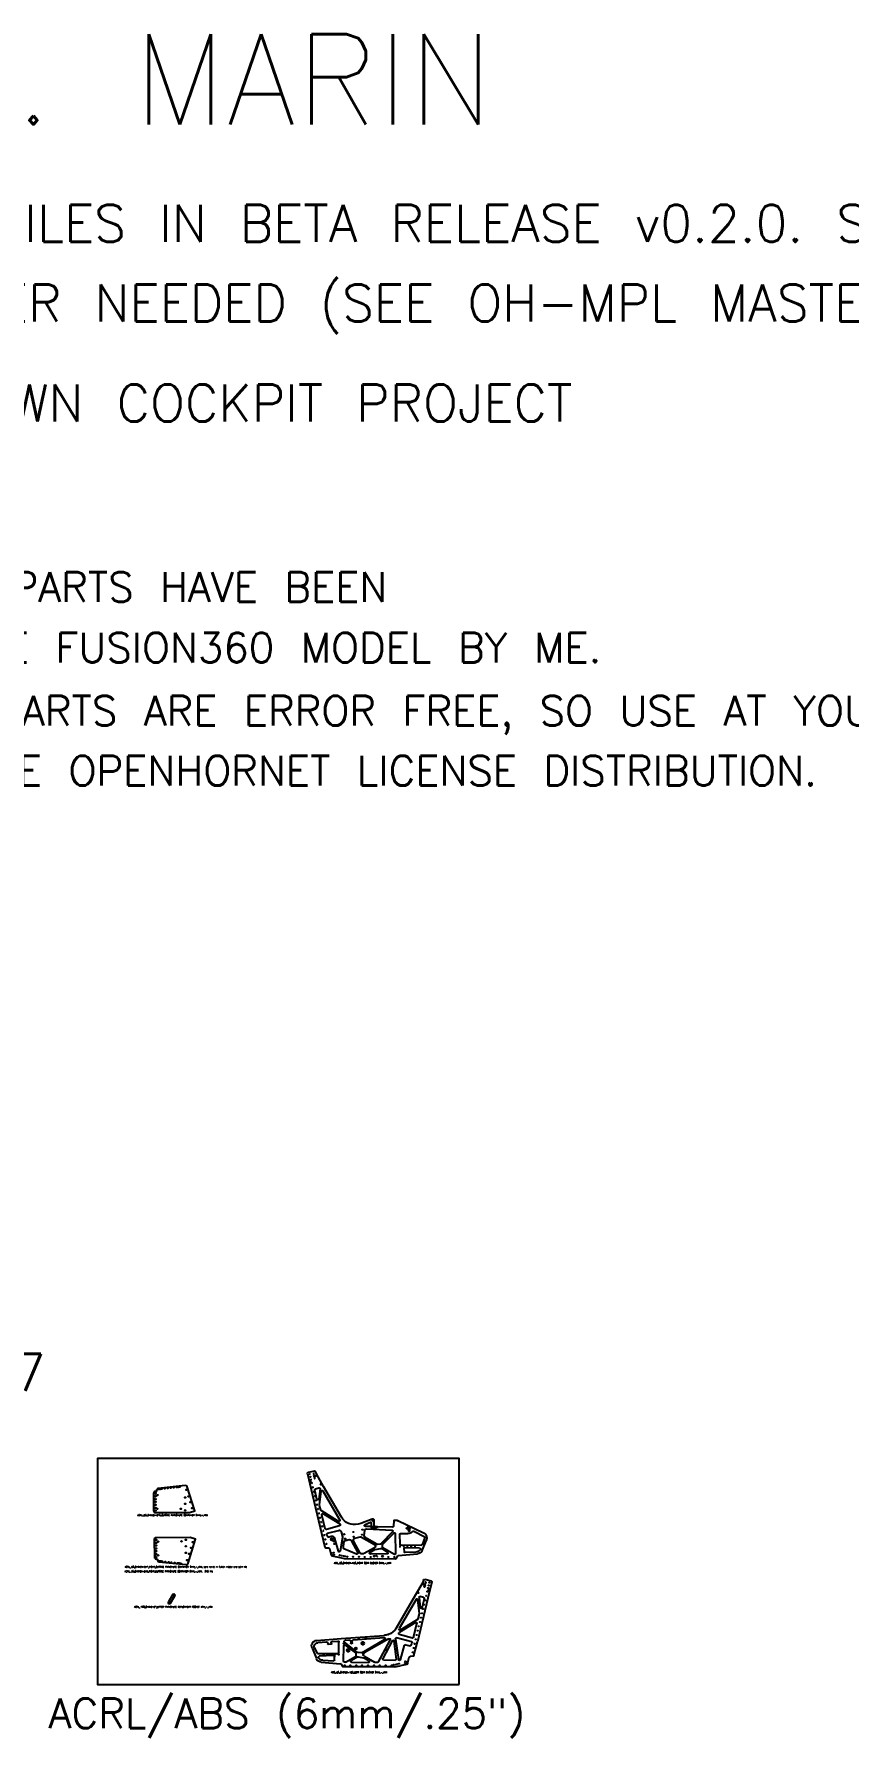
# Model space of a CAD drawing. Header units: millimetres. Extents: x 2758 to 41047, y 670 to 17125.
# Drawn here: x 21950 to 27445, y 837 to 12316 of the extents above; entities that cross this region are included whole.
import ezdxf
from ezdxf.enums import TextEntityAlignment as Align

# ---------------------------------------------------------------- set-up
doc = ezdxf.new("R2010")
doc.units = ezdxf.units.MM
doc.layers.add('Cockpit Plans', color=6, linetype='Continuous')
doc.styles.get("Standard").update_dxf_attribs({"font": 'txt.shx'})

msp = doc.modelspace()

# ---------------------------------------------------------------- linework, layer by layer
for p, q in [((23793, 2617), (23819, 2511)), ((23841, 2635), (23798, 2625)), ((23854, 2616), (23849, 2631)), ((23903, 2531), (23854, 2616)), ((24023, 2324), (23903, 2531)), ((23819, 2511), (23888, 2216)), ((23858, 2446), (23843, 2507)), ((23847, 2514), (23871, 2521)), ((23879, 2514), (23871, 2446)), ((23874, 2406), (23887, 2499)), ((23898, 2501), (24012, 2304)), ((23884, 2371), (23874, 2403)), ((24003, 2295), (23887, 2368)), ((23914, 2246), (23891, 2340)), ((23901, 2347), (24012, 2278)), ((24577, 2217), (24402, 2300)), ((24010, 2266), (23922, 2242)), ((24418, 2142), (24417, 2209)), ((24424, 2215), (24471, 2213)), ((24498, 2223), (24504, 2228)), ((24511, 2229), (24585, 2192)), ((24586, 2188), (24566, 2138)), ((24406, 2066), (24535, 2076)), ((24560, 2134), (24424, 2136)), ((24447, 2091), (24446, 2114)), ((24453, 2120), (24549, 2117)), ((24524, 2089), (24453, 2085)), ((24554, 2107), (24553, 2105)), ((24567, 2099), (24596, 2168)), ((24571, 1884), (24522, 1800)), ((24576, 1900), (24572, 1885)), ((24627, 1893), (24584, 1904)), ((24632, 1886), (24606, 1780)), ((24522, 1800), (24392, 1577)), ((24526, 1770), (24412, 1573)), ((24606, 1779), (24535, 1485)), ((24550, 1674), (24538, 1767)), ((24546, 1783), (24554, 1715)), ((24577, 1783), (24554, 1789)), ((24566, 1714), (24582, 1775)), ((24523, 1615), (24411, 1547)), ((24421, 1564), (24537, 1636)), ((24509, 1514), (24532, 1608)), ((24540, 1640), (24550, 1672)), ((23858, 1494), (24021, 1506)), ((24022, 1506), (24312, 1527)), ((24079, 1495), (24046, 1492)), ((24310, 1511), (24101, 1496)), ((24161, 1411), (24314, 1499)), ((24343, 1505), (24177, 1409)), ((24273, 1350), (24351, 1496)), ((24387, 1503), (24408, 1364)), ((24495, 1485), (24395, 1510)), ((24413, 1535), (24501, 1510)), ((23825, 1441), (23855, 1371)), ((23842, 1444), (23856, 1410)), ((23862, 1406), (23999, 1406)), ((23863, 1479), (23923, 1483)), ((23868, 1378), (23869, 1376)), ((23969, 1391), (23873, 1388)), ((23931, 1468), (23928, 1465)), ((23930, 1477), (23931, 1468)), ((23931, 1468), (23955, 1470)), ((23955, 1470), (23954, 1479)), ((23955, 1470), (23958, 1467)), ((23960, 1486), (23999, 1489)), ((23976, 1362), (23976, 1384)), ((24005, 1413), (24006, 1483)), ((24037, 1353), (24038, 1457)), ((24131, 1413), (24043, 1481)), ((24048, 1462), (24118, 1411)), ((24051, 1347), (24117, 1386)), ((24086, 1489), (24087, 1476)), ((24131, 1382), (24089, 1358)), ((24096, 1477), (24095, 1489)), ((24120, 1406), (24120, 1391)), ((24158, 1410), (24135, 1412)), ((24135, 1383), (24171, 1376)), ((24177, 1387), (24246, 1348)), ((24365, 1491), (24301, 1371)), ((24377, 1488), (24392, 1367)), ((24420, 1363), (24449, 1461)), ((24457, 1465), (24484, 1458)), ((24469, 1337), (24480, 1381)), ((24506, 1387), (24486, 1385)), ((24492, 1461), (24499, 1476)), ((24511, 1392), (24535, 1484)), ((23887, 1347), (24016, 1337)), ((23898, 1360), (23969, 1356)), ((24021, 1334), (24029, 1318)), ((24379, 1315), (24035, 1315)), ((24047, 1346), (24043, 1346)), ((24092, 1346), (24204, 1344)), ((24207, 1356), (24174, 1376)), ((24249, 1347), (24268, 1347)), ((24307, 1362), (24385, 1360)), ((24380, 1315), (24419, 1322)), ((24464, 1332), (24419, 1322))]:
    msp.add_line(p, q)
at = {"color": 0, "linetype": 'ByBlock', "lineweight": -2}
msp.add_lwpolyline([(24817, 1196), (24817, 2720), (22378, 2720), (22378, 1196)], close=True, dxfattribs=at)
for points in [[(22769, 2355), (22998, 2355), (23035, 2367), (22983, 2529, 0.357408), (22969, 2538), (22788, 2517, 0.380425), (22776, 2504), (22776, 2500, -0.414214), (22775, 2498), (22769, 2498, 0.414214), (22756, 2485), (22756, 2368, 0.414214)], [(23002, 2187), (22773, 2185, 0.414214), (22760, 2172), (22762, 2054, 0.414214), (22775, 2042), (22780, 2042, -0.414214), (22782, 2040), (22782, 2036, 0.380425), (22793, 2023), (22975, 2004, 0.357408), (22989, 2013), (23040, 2175)], [(23929, 2216), (24004, 2235, -0.413875), (24020, 2226), (24029, 2191, -0.099823), (24029, 2186), (24015, 2096, -0.803059), (24002, 2095), (23978, 2180, 0.41065), (23954, 2193), (23939, 2189, -0.366258), (23931, 2193), (23924, 2207, -0.471832)], [(24149, 2081), (24105, 2164, -0.486755), (24113, 2183), (24149, 2191, -0.196314), (24159, 2190), (24246, 2139, -0.580682), (24246, 2117), (24177, 2079, -0.125522), (24174, 2078), (24155, 2078, -0.279979)], [(24262, 2141), (24182, 2188, -0.294718), (24176, 2200), (24180, 2235, -0.400665), (24193, 2246), (24362, 2237, -0.638144), (24367, 2226), (24289, 2144, -0.184452), (24285, 2142), (24266, 2140, -0.153915)], [(24182, 2274), (24219, 2290, -0.537445), (24223, 2287), (24223, 2265, -0.414214), (24220, 2262), (24185, 2262, -0.816871)], [(24247, 2261, -0.099523), (24230, 2260, 1), (24230, 2250, 0.185647), (24266, 2260), (24250, 2261, -0.091335)], [(24377, 2074), (24303, 2117, -0.264684), (24300, 2123), (24299, 2138, -0.198912), (24301, 2142), (24375, 2217, -0.668179), (24386, 2213), (24387, 2079, -0.581423)], [(24036, 2117), (24040, 2156, -0.314888), (24050, 2167), (24074, 2173, -0.342685), (24088, 2166), (24133, 2084, -0.705087), (24125, 2075), (24040, 2110, -0.333013)], [(24292, 2112), (24334, 2087, -0.761724), (24331, 2076), (24219, 2075, -0.77389), (24215, 2087), (24249, 2106, -0.086903), (24251, 2106), (24288, 2113, -0.176327)], [(24578, 1872, -1), (24572, 1872, -1)], [(24585, 1855, -1), (24581, 1855, -1)], [(24587, 1865, -1), (24584, 1865, -1)], [(24590, 1876, -1), (24586, 1876, -1)], [(24592, 1886, -1), (24589, 1886, -1)], [(24609, 1846, -1), (24605, 1846, -1)], [(24613, 1864, -1), (24610, 1864, -1)], [(24618, 1883, -1), (24614, 1883, -1)], [(22900, 1793, 1), (22887, 1802), (22856, 1754, 1), (22870, 1745)], [(24544, 1814, -1), (24539, 1814, -1)], [(24582, 1735, -1), (24579, 1735, -1)], [(24589, 1764, -1), (24586, 1764, -1)], [(24596, 1794, -1), (24593, 1794, -1)], [(24603, 1823, -1), (24600, 1823, -1)], [(24615, 1833, -1), (24609, 1833, -1)], [(24553, 1618, -1), (24550, 1618, -1)], [(24560, 1647, -1), (24557, 1647, -1)], [(24568, 1676, -1), (24564, 1676, -1)], [(24575, 1706, -1), (24571, 1706, -1)], [(24136, 1508, -0.998991), (24142, 1508, -0.998991)], [(24185, 1511, -0.998991), (24191, 1511, -0.998991)], [(24525, 1501, -1), (24522, 1501, -1)], [(24532, 1530, -1), (24529, 1530, -1)], [(24539, 1559, -1), (24536, 1559, -1)], [(24546, 1589, -1), (24543, 1589, -1)], [(23905, 1397, -1), (23902, 1397, -1)], [(23926, 1398, -0.998891), (23931, 1398, -0.998891)], [(23956, 1398, -1), (23952, 1398, -1)], [(23981, 1398, -1), (23978, 1398, -1)], [(24002, 1398, -1), (24007, 1398, -1)], [(24035, 1473, -0.998991), (24041, 1473, -0.998991)], [(24077, 1427, -1), (24058, 1427, -1)], [(24065, 1427, -0.998991), (24071, 1427, -0.998991)], [(24088, 1476, -0.998991), (24094, 1476, -0.998991)], [(24126, 1440, -1), (24114, 1440, -1)], [(24176, 1474, -1), (24157, 1474, -1)], [(24163, 1474, -0.998991), (24169, 1474, -0.998991)], [(24241, 1453, -0.99768), (24246, 1453, -0.99768)], [(24327, 1430, -1), (24321, 1430, -1)], [(24394, 1426, -1), (24388, 1426, -1)], [(24504, 1413, -1), (24501, 1413, -1)], [(24511, 1442, -1), (24508, 1442, -1)], [(24518, 1471, -1), (24515, 1471, -1)], [(24046, 1326, -1), (24042, 1326, -1)], [(24085, 1326, -1), (24082, 1326, -1)], [(24125, 1326, -1), (24122, 1326, -1)], [(24164, 1326, -1), (24161, 1326, -1)], [(24204, 1326, -1), (24201, 1326, -1)], [(24244, 1326, -1), (24241, 1326, -1)], [(24283, 1326, -1), (24280, 1326, -1)], [(24323, 1326, -1), (24320, 1326, -1)], [(24363, 1326, -1), (24359, 1326, -1)], [(24375, 1329, -1), (24372, 1329, -1)], [(24387, 1331, -1), (24384, 1331, -1)], [(24400, 1334, -1), (24397, 1334, -1)], [(24412, 1337, -1), (24409, 1337, -1)], [(24452, 1341, -1), (24449, 1341, -1)], [(24454, 1353, -1), (24451, 1353, -1)], [(24464, 1339, -1), (24461, 1339, -1)], [(24467, 1351, -1), (24464, 1351, -1)]]:
    msp.add_lwpolyline(points, format="xyb", close=True)
for points in [[(24401, 2301), (24401, 2301, 0.0128), (24400, 2301), (24375, 2302), (24374, 2263, -0.414214), (24367, 2257), (24266, 2260, -0.185647), (24230, 2250, -1), (24230, 2260, 0.099523), (24247, 2261, -0.305831), (24243, 2267), (24244, 2302, 0.533232), (24231, 2311), (24154, 2281), (24135, 2276)], [(23888, 2216), (23911, 2123, 0.325129), (23917, 2118), (23937, 2117, -0.324972), (23943, 2112), (23954, 2068, 0.28351), (23958, 2064), (24003, 2054), (24042, 2046, 0.047001), (24044, 2046), (24388, 2044, 0.278978), (24394, 2048), (24402, 2063, -0.085671), (24404, 2065)]]:
    msp.add_lwpolyline(points, format="xyb")
for centre, radius in [((22912, 2526), 1.59), ((22923, 2527), 2.46), ((22933, 2528), 1.59), ((22769, 2485), 3.17), ((22769, 2466), 3.17), ((22769, 2446), 3.18), ((22769, 2427), 3.18), ((22783, 2473), 2.46), ((22789, 2512), 1.59), ((22800, 2513), 2.46), ((22810, 2514), 1.59), ((22830, 2516), 1.59), ((22851, 2519), 1.59), ((22871, 2521), 1.59), ((22892, 2523), 1.59), ((22969, 2457), 2.46), ((22969, 2414), 2.46), ((22977, 2508), 2.46), ((22991, 2464), 2.46), ((23004, 2425), 2.46), ((22769, 2387), 3.18), ((22769, 2368), 3.18), ((22769, 2407), 3.18), ((22782, 2381), 2.46), ((22940, 2380), 2.46), ((22969, 2370), 2.46), ((23017, 2385), 2.46), ((24234, 2302), 3.97), ((24234, 2302), 3.97), ((23907, 2203), 1.59), ((23907, 2203), 1.59), ((23959, 2175), 7.94), ((23959, 2175), 7.94), ((24041, 2209), 1.93), ((24041, 2209), 1.93), ((24103, 2224), 1.93), ((24103, 2224), 1.93), ((24105, 2192), 1.93), ((24105, 2192), 1.93), ((24161, 2206), 1.93), ((24161, 2206), 1.93), ((24165, 2240), 1.93), ((24165, 2240), 1.93), ((24180, 2183), 2.81), ((24180, 2183), 2.81), ((24230, 2255), 2.39), ((24230, 2255), 2.39), ((24247, 2256), 2.39), ((24247, 2256), 2.39), ((24332, 2181), 2.81), ((24332, 2181), 2.81), ((22773, 2172), 3.18), ((22773, 2152), 3.18), ((22774, 2133), 3.18), ((22774, 2113), 3.18), ((22774, 2094), 3.18), ((22774, 2074), 3.17), ((22787, 2159), 2.46), ((22788, 2067), 2.46), ((22944, 2161), 2.46), ((22974, 2171), 2.46), ((22974, 2128), 2.46), ((22974, 2084), 2.46), ((22996, 2077), 2.46), ((23009, 2117), 2.46), ((23021, 2156), 2.46), ((23914, 2174), 1.59), ((23914, 2174), 1.59), ((23921, 2144), 1.59), ((23921, 2144), 1.59), ((23958, 2082), 1.59), ((23958, 2082), 1.59), ((23960, 2070), 1.59), ((23970, 2161), 1.64), ((23970, 2161), 1.64), ((23970, 2085), 1.59), ((23970, 2085), 1.59), ((23972, 2072), 1.59), ((23972, 2072), 1.59), ((23974, 2144), 1.64), ((23974, 2144), 1.64), ((24012, 2068), 1.59), ((24012, 2068), 1.59), ((24024, 2065), 1.59), ((24024, 2065), 1.59), ((24032, 2157), 2.81), ((24032, 2157), 2.81), ((24048, 2178), 1.93), ((24048, 2178), 1.93), ((24099, 2161), 2.81), ((24099, 2161), 2.81), ((22774, 2055), 3.17), ((22795, 2028), 1.59), ((22805, 2027), 2.46), ((22816, 2026), 1.59), ((22836, 2024), 1.59), ((22857, 2022), 1.59), ((22877, 2020), 1.59), ((22898, 2017), 1.59), ((22918, 2015), 1.59), ((22928, 2014), 2.46), ((22939, 2013), 1.59), ((22983, 2034), 2.46), ((24037, 2062), 1.59), ((24037, 2062), 1.59), ((24049, 2060), 1.59), ((24049, 2060), 1.59), ((24062, 2057), 1.59), ((24062, 2057), 1.59), ((24101, 2057), 1.59), ((24101, 2057), 1.59), ((24141, 2057), 1.59), ((24141, 2057), 1.59), ((24180, 2056), 1.59), ((24180, 2056), 1.59), ((24220, 2056), 1.59), ((24220, 2056), 1.59), ((24244, 2061), 3.18), ((24244, 2061), 3.18), ((24257, 2064), 0.927), ((24257, 2064), 0.927), ((24265, 2059), 0.927), ((24265, 2059), 0.927), ((24300, 2060), 3.97), ((24300, 2060), 3.97), ((24339, 2056), 1.59), ((24339, 2056), 1.59), ((24379, 2056), 1.59), ((24379, 2056), 1.59), ((22863, 1749), 4.36), ((22894, 1798), 4.36)]:
    msp.add_circle(centre, radius)
at = {"extrusion": (0, 0, -1)}
for centre, radius, start, end in [((-24566, 1887), 6.35, 197.9179, 210.277), ((-24582, 1898), 6.35, 17.9174, 103.602), ((-24626, 1887), 6.35, 103.6023, 193.6086), ((-24532, 1767), 6.35, 30.0656, 172.5971), ((-24552, 1783), 6.35, 353.1868, 106.0558), ((-24575, 1777), 6.35, 106.0554, 194.1589), ((-24526, 1610), 6.35, 58.3236, 194.0709), ((-24534, 1641), 6.35, 196.8485, 238.2642), ((-24544, 1674), 6.35, 172.5968, 196.8479), ((-24560, 1716), 6.35, 194.1596, 353.1862), ((-23860, 1456), 38.1, 337.2874, 85.7708), ((-24079, 1488), 6.35, 85.8748, 175.8748), ((-24102, 1490), 6.35, 355.8748, 85.875), ((-24311, 1505), 6.35, 85.8744, 239.9678), ((-24304, 1629), 102, 250.2391, 265.7708), ((-24304, 1629), 102, 210.2764, 249.2447), ((-24346, 1499), 6.35, 59.8555, 208.102), ((-24371, 1488), 6.35, 28.1023, 173.0238), ((-24393, 1504), 6.35, 351.4808, 104.2168), ((-24415, 1541), 6.35, 285.924, 58.3233), ((-24417, 1569), 6.35, 238.2641, 30.0653), ((-24503, 1516), 6.35, 194.0711, 285.9238), ((-23865, 1453), 25.4, 338.0712, 85.6443), ((-23862, 1412), 6.35, 269.6859, 338.0711), ((-23873, 1381), 6.35, 324.8289, 88.2846), ((-23923, 1477), 6.35, 85.6444, 175.6444), ((-23960, 1480), 6.35, 355.6444, 85.6444), ((-23970, 1384), 6.35, 88.2845, 180.6665), ((-24000, 1483), 6.35, 85.6445, 180.6665), ((-23999, 1413), 6.35, 180.6665, 269.6856), ((-24044, 1457), 6.35, 0.6664, 126.419), ((-24047, 1486), 6.35, 307.6671, 85.8749), ((-24091, 1476), 4.76, 175.8748, 0.6664), ((-24114, 1391), 6.35, 179.9677, 239.9677), ((-24114, 1406), 6.35, 126.4189, 179.9678), ((-24135, 1418), 6.35, 272.6671, 307.6671), ((-24134, 1376), 6.35, 59.8561, 99.856), ((-24158, 1417), 6.35, 239.9677, 272.6672), ((-24183, 1398), 12.7, 299.2843, 59.8561), ((-24455, 1459), 6.35, 16.4148, 105.7168), ((-24486, 1379), 6.35, 14.1534, 86.1644), ((-24486, 1464), 6.35, 205.2542, 285.7172), ((-24493, 1479), 6.35, 104.2167, 205.2543), ((-24505, 1393), 6.35, 194.1209, 266.164), ((-23890, 1385), 38.1, 274.6354, 337.2874), ((-23900, 1398), 38.1, 273.1711, 324.8289), ((-23969, 1362), 6.35, 180.6662, 273.1711), ((-24015, 1331), 6.35, 94.6352, 122.6999), ((-24015, 1331), 6.35, 141.0558, 152.3516), ((-24035, 1321), 6.35, 270, 332.3518), ((-24043, 1353), 6.35, 270.6664, 0.6664), ((-24047, 1353), 6.35, 239.9678, 270.6663), ((-24092, 1352), 6.35, 270.6666, 59.8561), ((-24170, 1370), 6.35, 99.8561, 119.7228), ((-24204, 1351), 6.35, 119.7228, 270.6664), ((-24249, 1354), 6.35, 270.6663, 299.2843), ((-24268, 1353), 6.35, 208.1019, 270.6662), ((-24307, 1368), 6.35, 271.5074, 28.1021), ((-24379, 1321), 6.35, 259.2362, 269.9998), ((-24385, 1366), 6.35, 173.0239, 271.5078), ((-24414, 1365), 6.35, 196.4156, 351.4801), ((-24463, 1339), 6.35, 194.1534, 257.4677)]:
    msp.add_arc(centre, radius, start, end, dxfattribs=at)
for centre, major_axis, ratio, start_param, end_param in [((23799, 2619), (-1.5, 6.17), 1, 4.716809, 6.287723), ((23843, 2629), (-1.5, 6.17), 1, 0.004537, 1.500016), ((23849, 2508), (-6.17, -1.51), 0.998049, 6.27995, 7.817645), ((23864, 2447), (6.17, 1.51), 0.998049, 0.362797, 3.138358), ((23873, 2515), (6.17, 1.51), 0.998049, 4.676053, 6.645983), ((23893, 2498), (-6.17, -1.51), 0.998049, 0.373085, 2.860743), ((23880, 2405), (-6.17, -1.51), 0.998049, 6.233007, 6.656271), ((23890, 2373), (-6.17, -1.51), 0.998049, 5.510165, 6.233007), ((23897, 2342), (-6.17, -1.51), 0.998049, 6.281485, 8.650729), ((24006, 2301), (6.17, 1.51), 0.998049, 6.002336, 8.651757), ((24111, 2375), (-24.1, 98.7), 0.999987, 3.141593, 4.427851), ((24400, 2294), (-0.05, 6.35), 0.995396, 0.139588, 0.449836), ((23921, 2248), (-6.17, -1.51), 0.998049, 4.678348, 6.281485), ((24009, 2273), (6.17, 1.51), 0.998049, 5.509137, 7.819941), ((24423, 2209), (-0.05, 6.35), 0.995396, 4.712389, 6.33269), ((24466, 2249), (0.04, -4.76), 0.995396, 5.482032, 8.623625), ((24466, 2249), (0.04, -4.76), 0.995396, 5.482032, 8.623625), ((24479, 2237), (-0.2, 22.2), 0.995396, 5.482032, 6.551156), ((24479, 2237), (-0.2, 22.2), 0.995396, 5.482032, 6.551156), ((24466, 2249), (0.02, -2.39), 0.995396, 5.482032, 8.623625), ((24466, 2249), (0.02, -2.39), 0.995396, 5.482032, 8.623625), ((24466, 2249), (-0.02, 2.39), 0.995396, 5.482032, 8.623625), ((24466, 2249), (-0.02, 2.39), 0.995396, 5.482032, 8.623625), ((24479, 2237), (-0.1, 12.7), 0.995396, 5.482032, 6.551156), ((24479, 2237), (-0.1, 12.7), 0.995396, 5.482032, 6.551156), ((24473, 2251), (0.3, -38.1), 0.995396, 5.565717, 6.33269), ((24483, 2254), (-0.02, 2.39), 0.995396, 3.409563, 6.551156), ((24483, 2254), (-0.02, 2.39), 0.995396, 3.409563, 6.551156), ((24483, 2254), (0.04, -4.76), 0.995396, 3.409563, 6.551156), ((24483, 2254), (0.04, -4.76), 0.995396, 3.409563, 6.551156), ((24483, 2254), (0.02, -2.39), 0.995396, 3.409563, 6.551156), ((24483, 2254), (0.02, -2.39), 0.995396, 3.409563, 6.551156), ((24508, 2223), (-0.05, 6.35), 0.995396, 5.565717, 6.752243), ((24561, 2183), (0.3, -38.1), 0.995396, 3.591429, 5.120431), ((24583, 2189), (0.02, -3.17), 0.995396, 3.610651, 5.106752), ((24407, 2060), (-0.05, 6.35), 0.995396, 5.724096, 6.213915), ((24424, 2142), (0.05, -6.35), 0.995396, 0.01712, 1.570796), ((24453, 2114), (-0.05, 6.35), 0.995396, 4.712389, 6.324758), ((24453, 2091), (0.05, -6.35), 0.995396, 6.239471, 7.853982), ((24522, 2127), (0.3, -38.1), 0.995396, 5.337873, 6.239471), ((24532, 2114), (0.3, -38.1), 0.995396, 5.120431, 6.213915), ((24549, 2110), (-0.05, 6.35), 0.995396, 0.041573, 2.19628), ((24560, 2141), (0.05, -6.35), 0.995396, 5.106752, 6.300305)]:
    msp.add_ellipse(centre, major_axis=major_axis, ratio=ratio, start_param=start_param, end_param=end_param, dxfattribs=at)
for centre, major_axis, ratio in [((23809, 2615), (-0.37, 1.54), 1), ((23809, 2615), (-0.37, 1.54), 1), ((23813, 2564), (-0.66, 2.73), 1), ((23813, 2564), (-0.66, 2.73), 1), ((23814, 2596), (-0.37, 1.54), 1), ((23814, 2596), (-0.37, 1.54), 1), ((23818, 2577), (-0.37, 1.54), 1), ((23818, 2577), (-0.37, 1.54), 1), ((23823, 2555), (-0.37, 1.54), 1), ((23823, 2555), (-0.37, 1.54), 1), ((23830, 2525), (-0.37, 1.54), 1), ((23830, 2525), (-0.37, 1.54), 1), ((23835, 2617), (-0.37, 1.54), 1), ((23835, 2617), (-0.37, 1.54), 1), ((23837, 2607), (-0.37, 1.54), 1), ((23837, 2607), (-0.37, 1.54), 1), ((23839, 2597), (-0.37, 1.54), 1), ((23839, 2597), (-0.37, 1.54), 1), ((23842, 2586), (-0.37, 1.54), 1), ((23842, 2586), (-0.37, 1.54), 1), ((23850, 2603), (-0.66, 2.73), 1), ((23850, 2603), (-0.66, 2.73), 1), ((23883, 2546), (-0.66, 2.73), 1), ((23883, 2546), (-0.66, 2.73), 1), ((23837, 2496), (-1.54, -0.38), 0.998049), ((23837, 2496), (-1.54, -0.38), 0.998049), ((23844, 2467), (-1.54, -0.38), 0.998049), ((23844, 2467), (-1.54, -0.38), 0.998049), ((23851, 2437), (-1.54, -0.38), 0.998049), ((23851, 2437), (-1.54, -0.38), 0.998049), ((23858, 2408), (-1.54, -0.38), 0.998049), ((23858, 2408), (-1.54, -0.38), 0.998049), ((23865, 2379), (-1.54, -0.38), 0.998049), ((23865, 2379), (-1.54, -0.38), 0.998049), ((23872, 2350), (-1.54, -0.38), 0.998049), ((23872, 2350), (-1.54, -0.38), 0.998049), ((23879, 2320), (-1.54, -0.38), 0.998049), ((23879, 2320), (-1.54, -0.38), 0.998049), ((23886, 2291), (-1.54, -0.38), 0.998049), ((23886, 2291), (-1.54, -0.38), 0.998049), ((23893, 2262), (-1.54, -0.38), 0.998049), ((23893, 2262), (-1.54, -0.38), 0.998049), ((23900, 2232), (-1.54, -0.38), 0.998049), ((23900, 2232), (-1.54, -0.38), 0.998049), ((24479, 2237), (-0.04, 5.95), 0.995396), ((24479, 2237), (-0.04, 5.95), 0.995396), ((24418, 2127), (-0.02, 2.46), 0.995396), ((24418, 2127), (-0.02, 2.46), 0.995396), ((24443, 2127), (-0.01, 1.59), 0.995396), ((24443, 2127), (-0.01, 1.59), 0.995396), ((24468, 2127), (-0.01, 1.59), 0.995396), ((24468, 2127), (-0.01, 1.59), 0.995396), ((24493, 2127), (-0.02, 2.46), 0.995396), ((24493, 2127), (-0.02, 2.46), 0.995396), ((24519, 2126), (-0.01, 1.59), 0.995396), ((24519, 2126), (-0.01, 1.59), 0.995396)]:
    msp.add_ellipse(centre, major_axis=major_axis, ratio=ratio, dxfattribs=at)
for points, degree in [([(24522, 1800), (24522, 1800), (24522, 1800), (24522, 1800)], 3), ([(24606, 1780), (24606, 1779), (24606, 1779), (24606, 1779)], 3), ([(24021, 1506), (24021, 1506), (24022, 1506), (24022, 1506)], 3), ([(24339, 1533), (24339, 1533), (24340, 1533), (24340, 1534)], 3), ([(24084, 1476), (24084, 1476), (24084, 1476), (24083, 1476)], 3), ([(24085, 1476), (24084, 1476), (24084, 1476), (24084, 1476)], 3), ([(24086, 1476), (24086, 1476), (24085, 1476), (24085, 1476)], 3), ([(24085, 1476), (24085, 1476), (24085, 1476), (24085, 1476)], 3), ([(24085, 1476), (24085, 1476), (24085, 1476), (24085, 1476)], 3), ([(24087, 1476), (24087, 1476), (24087, 1476), (24086, 1476)], 3), ([(24086, 1476), (24086, 1476), (24086, 1476), (24086, 1476)], 3), ([(24086, 1476), (24086, 1476), (24086, 1476), (24086, 1476)], 3), ([(24086, 1476), (24086, 1476), (24086, 1476), (24086, 1476)], 3), ([(24087, 1476), (24087, 1476), (24087, 1476)], 2), ([(24535, 1485), (24535, 1485), (24535, 1485), (24535, 1484)], 3), ([(24020, 1335), (24020, 1335), (24019, 1336), (24019, 1336)], 3)]:
    msp.add_open_spline(points, degree=degree)

# ---------------------------------------------------------------- texts
at = {"color": 0}
msp.add_text('OH3A2 - ASSY, EJECTION SEAT, SJU-17', height=250, dxfattribs=at).set_placement((14872, 3175))
for s, height, p in [('ACRL_.25_OH3A2A-215_OUTSIDE PARACHUTE CONTAINER SKIN_-_V94', 10, (22647, 2333)), ('ACRL_.25_OH3A2A-218_RIGHT_OUTSIDE PARACHUTE CONTAINER SKIN_-_V94,  SVG file', 10, (22561, 1954)), ('ACRL_.25_OH3A2A-217_RIGHT_OUTSIDE PARACHUTE CONTAINER SKIN_-_V94, part name in fusion model and part list', 10, (22563, 1984)), ('ABS_.25_OH3A2A-125_RIGHT SEAT BUCKET SKIN_-_V94', 10, (23973, 2010)), ('ACRL_.188_OH3A2-27_UPPER PARACHUTE DEPLOYMENT ROCKET ARM_-_V94', 10, (22626, 1715)), ('ABS_.25_OH3A2A-126_LEFT SEAT BUCKET SKIN_-_V94', 10, (23954, 1274)), ('ACRL/ABS (6mm/.25")', 200, (22049, 903))]:
    msp.add_text(s, height=height).set_placement(p)
at = {"layer": 'Cockpit Plans', "color": 4, "linetype": 'ByBlock'}
for s, height, p in [('VERSION 8 03 2024 - J. MARIN', 609.6, (17998, 11707)), ('DESCRIPTION: THE PARTS CONTAINED IN THIS FILE CORRESPOND TO THE SVG FILES IN BETA RELEASE v0.2.0. SOME PARTS', 250, (18740, 10916)), ('IN THE SHEETS ARE DUPLICATED ACCORDING TO THE NUMBER NEEDED (SEE OH-MPL MASTER PARTS LISTS FILE)', 250, (21231, 10380)), ('PURPOSE: FACILITATE CNC PROCESSING AND CUTTING FOR MY OWN COCKPIT PROJECT', 250, (18048, 9705)), ('DISCLAIMER: THIS IS NOT AN OFFICIAL OPENHORNET DISTRIBUTION. ALL THE PARTS HAVE BEEN ', 200, (17802, 8491)), ('CONVERTED FROM THE SVG FILES AND/OR EXPORTED FROM THE FUSION360 MODEL BY ME.', 200, (19323, 8083)), ("ALTHOUGH I TRIED MY BEST I CAN'T GUARANTEE THAT THE PARTS ARE ERROR FREE, SO USE AT YOUR OWN RISK.", 200, (21351, 7657)), ('YOU CAN USE OR SHARE THIS FILE UNDER THE TERMS OF THE OPENHORNET LICENSE DISTRIBUTION.', 200, (20147, 7253))]:
    msp.add_text(s, height=height, dxfattribs=at).set_placement(p, align=Align.CENTER)

doc.saveas('drawing.dxf')
